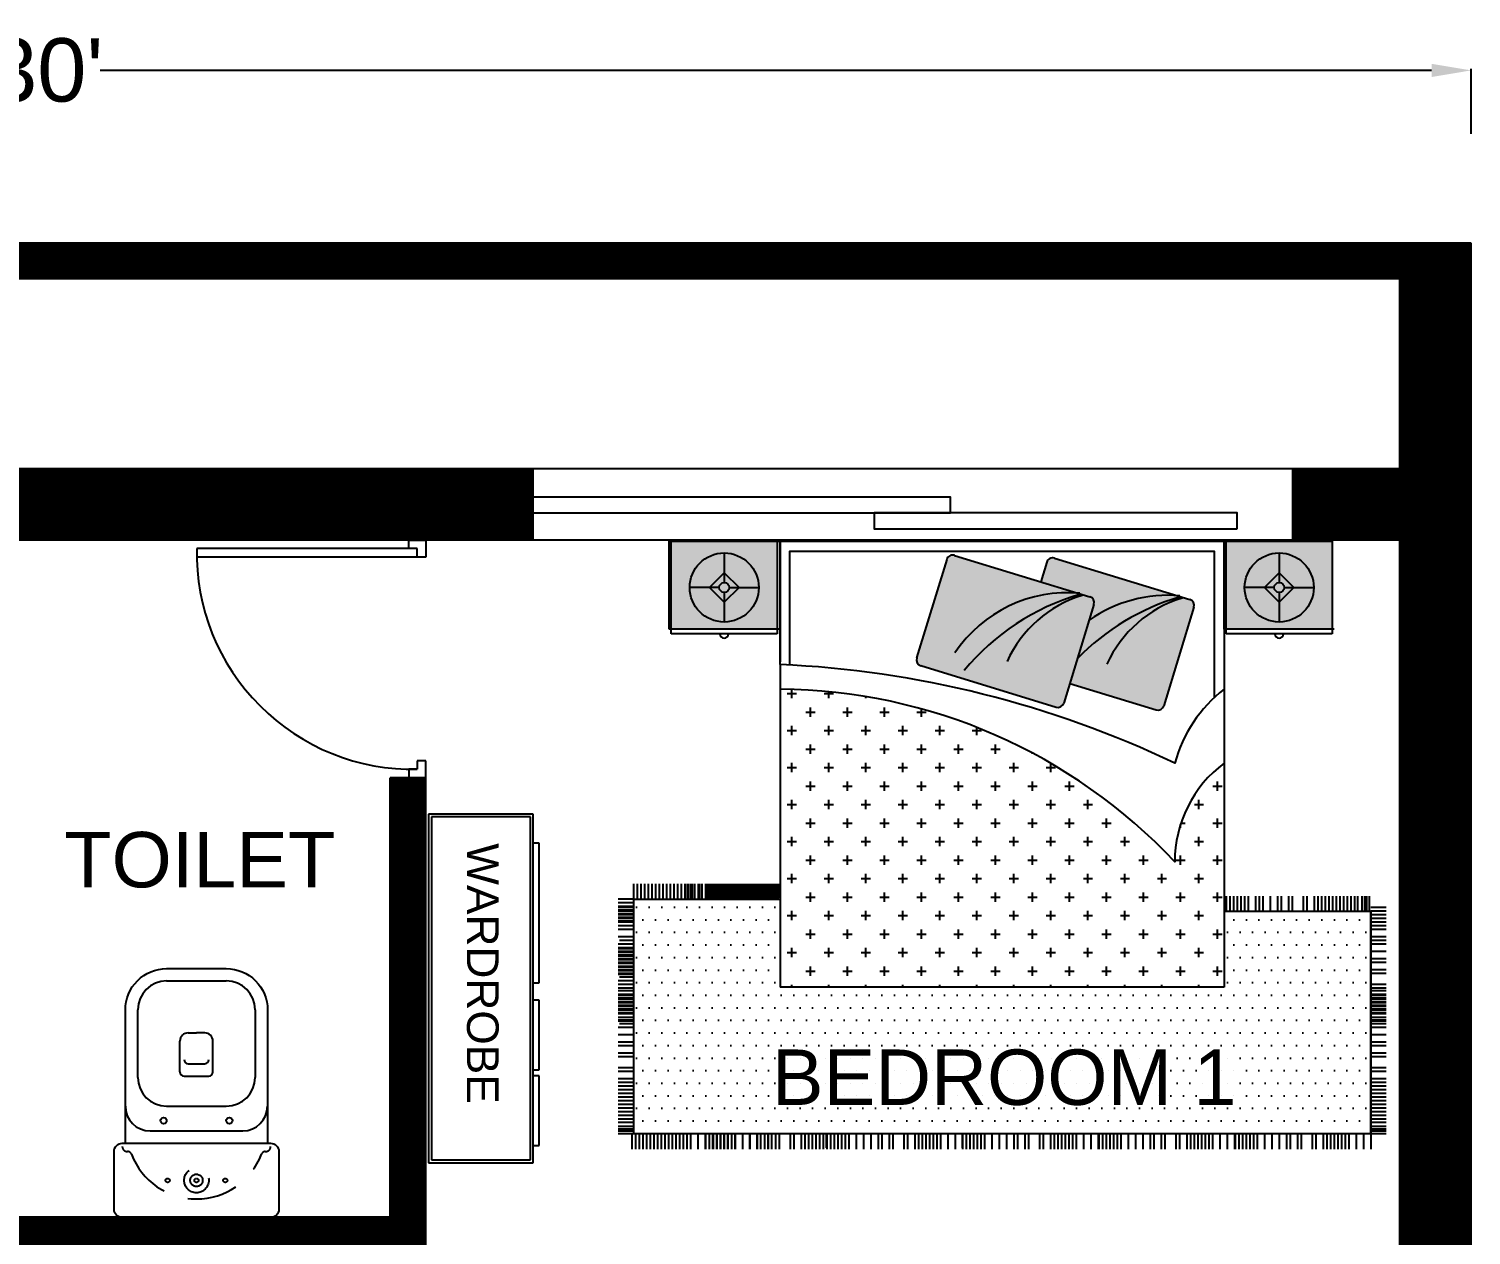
# Model space of a CAD drawing. Header units: inches. Extents: x 2718 to 3105, y 7857 to 8371.
# Drawn here: x 2922.8 to 3105, y 8218.3 to 8370.7 of the extents above; entities that cross this region are included whole.
import ezdxf

# ---------------------------------------------------------------- set-up
doc = ezdxf.new("R2010")
doc.units = ezdxf.units.IN
doc.header["$MEASUREMENT"] = 0
doc.linetypes.add('HIDDEN', pattern=[9.525, 6.35, -3.175])
for name, color, linetype in [('Appliances', 7, 'Continuous'), ('DOOR', 130, 'Continuous'), ('OUTER WALL', 50, 'Continuous'), ('WALL', 212, 'Continuous'), ('windwo', 142, 'Continuous')]:
    doc.layers.add(name, color=color, linetype=linetype)
doc.styles.get("Standard").update_dxf_attribs({"font": 'arial.ttf'})
doc.dimstyles.get("Standard").update_dxf_attribs({"dimtxt": 8, "dimasz": 5, "dimexe": 0.18, "dimexo": 0.0625, "dimgap": 0.09, "dimtad": 0, "dimtih": 1, "dimtoh": 1, "dimdec": 1, "dimzin": 0, "dimdsep": 46, "dimlunit": 4, "dimtxsty": 'Standard', "dimcen": 0.09, "dimadec": 0, "dimazin": 0, "dimtfac": 1, "dimtdec": 1, "dimtofl": 0, "dimtmove": 0, "dimatfit": 3, "dimfxl": 8, "dimfxlon": 1, "dimtolj": 1, "dimtzin": 0, "dimarcsym": 0})
pattern_1 = [(0, (5854.6, 2827.04), (0, 178.395), [129.742, -48.653]), (90, (5854.6, 2827.04), (-178.395, 1e-14), [129.742, -48.653])]
pattern_2 = [(0, (5764.6, 2827.04), (0, 178.395), [129.742, -48.653]), (90, (5764.6, 2827.04), (-178.395, 1e-14), [129.742, -48.653])]

# ---------------------------------------------------------------- blocks, each defined once
blk = doc.blocks.new('121')
for p, q in [((72.05, 349.04), (72.05, 346.04)), ((73.55, 349.04), (72.05, 349.04)), ((73.55, 347.54), (73.55, 349.04)), ((75.05, 347.54), (73.55, 347.54)), ((75.05, 346.04), (75.05, 347.54)), ((72.05, 346.04), (75.05, 346.04))]:
    blk.add_line(p, q)
blk = doc.blocks.new('222')
for p, q in [((235.05, 347.54), (235.05, 386.54)), ((236.55, 347.54), (236.55, 386.54))]:
    blk.add_line(p, q)
blk.add_arc((235.8, 348.29), 38.26, 88.8767, 181.1233)
blk = doc.blocks.new('1.2')
at = {"layer": 'DOOR', "yscale": 0.7142857142855983, "zscale": 0.7142857142855983, "rotation": 270}
for name, p, xscale in [('121', (3458.44, 3468.09), 0.7142857142855983), ('222', (3458.44, 3246.59), -0.7142857142855983), ('121', (3458.44, 3335.16), -0.7142857142855983)]:
    blk.add_blockref(name, p, dxfattribs=dict(at, xscale=xscale))
blk = doc.blocks.new('2.20')
at = {"linetype": 'Continuous'}
for p, q in [((1250.03, 482.92), (1250.03, 500.92)), ((1250.03, 500.92), (1310.03, 500.92)), ((1250.53, 483.42), (1250.53, 500.42)), ((1250.53, 500.42), (1309.53, 500.42)), ((1309.53, 500.42), (1309.53, 483.42)), ((1310.03, 500.92), (1310.03, 482.92)), ((1310.03, 482.92), (1250.03, 482.92)), ((1309.53, 483.42), (1250.53, 483.42)), ((1255.03, 481.92), (1255.03, 482.92)), ((1279.03, 481.92), (1255.03, 481.92)), ((1279.03, 482.92), (1279.03, 481.92)), ((1282.03, 481.92), (1282.03, 482.92)), ((1294.03, 481.92), (1282.03, 481.92)), ((1294.03, 482.92), (1294.03, 481.92)), ((1295.03, 481.92), (1295.03, 482.92)), ((1307.03, 481.92), (1295.03, 481.92)), ((1307.03, 482.92), (1307.03, 481.92))]:
    blk.add_line(p, q, dxfattribs=at)
blk = doc.blocks.new('t')
at = {"color": 18, "true_color": 0x000000}
for p, q in [((2474.3, 8151.47), (2481.84, 8151.47)), ((2470.65, 8139.3), (2470.65, 8147.83)), ((2485.49, 8147.83), (2485.49, 8139.3)), ((2477.03, 8144.92), (2478.07, 8144.92)), ((2479.11, 8144.92), (2478.07, 8144.92)), ((2475.99, 8139.98), (2475.99, 8143.88)), ((2480.15, 8139.98), (2480.15, 8143.88)), ((2475.99, 8139.98), (2475.99, 8142.32)), ((2480.15, 8139.98), (2480.15, 8142.32)), ((2476.51, 8139.46), (2479.63, 8139.46)), ((2477.03, 8141.02), (2479.11, 8141.02)), ((2474.3, 8135.66), (2481.84, 8135.66)), ((2472.21, 8132.54), (2483.92, 8132.54)), ((2469.09, 8130.98), (2487.05, 8130.98))]:
    blk.add_line(p, q, dxfattribs=at)
at = {"color": 18, "linetype": 'HIDDEN', "true_color": 0x000000}
for p, q in [((2469.33, 8129.93), (2469.38, 8129.93)), ((2486.76, 8129.93), (2486.81, 8129.93))]:
    blk.add_line(p, q, dxfattribs=at)
at = {"color": 18, "true_color": 0x000000}
blk.add_lwpolyline([(2487.44, 8121.61), (2468.7, 8121.61, -0.414214), (2467.66, 8122.65), (2467.66, 8129.93, -0.414214), (2468.7, 8130.98), (2469.09, 8130.98), (2469.09, 8147.83, -0.414214), (2474.3, 8153.03), (2481.84, 8153.03, -0.414214), (2487.05, 8147.83), (2487.05, 8130.98), (2487.44, 8130.98, -0.414214), (2488.48, 8129.93), (2488.48, 8122.65, -0.414214)], format="xyb", close=True, dxfattribs=at)
for centre in [(2473.91, 8133.84), (2482.23, 8133.84)]:
    blk.add_circle(centre, 0.39, dxfattribs=at)
at = {"color": 18, "linetype": 'HIDDEN', "true_color": 0x000000}
for centre, radius in [((2474.43, 8126.29), 0.26), ((2478.07, 8126.29), 1.56), ((2478.07, 8126.29), 0.781), ((2478.07, 8126.29), 0.26), ((2481.71, 8126.29), 0.26)]:
    blk.add_circle(centre, radius, dxfattribs=at)
at = {"color": 18, "true_color": 0x000000}
for centre, radius, start, end in [((2474.3, 8147.83), 3.64, 90, 180), ((2481.84, 8147.83), 3.64, 0, 90), ((2477.03, 8143.88), 1.04, 90, 180), ((2479.11, 8143.88), 1.04, 0, 90), ((2477.03, 8141.54), 0.52, 180, 270), ((2479.11, 8141.54), 0.52, 270, 0), ((2474.3, 8139.3), 3.64, 180, 270), ((2476.51, 8139.98), 0.52, 180, 270), ((2476.51, 8139.98), 0.52, 180, 270), ((2479.63, 8139.98), 0.52, 270, 0), ((2479.63, 8139.98), 0.52, 270, 0), ((2481.84, 8139.3), 3.64, 270, 0), ((2472.21, 8135.66), 3.12, 180, 270), ((2483.92, 8135.66), 3.12, 270, 0)]:
    blk.add_arc(centre, radius, start, end, dxfattribs=at)
at = {"color": 18, "linetype": 'HIDDEN', "true_color": 0x000000}
for centre, radius, start, end in [((2469.33, 8130.56), 0.625, 180, 270), ((2486.81, 8130.56), 0.625, 270, 0), ((2469.38, 8129.41), 0.52, 20.9062, 90), ((2478.07, 8132.73), 8.79, 200.9062, 339.0938), ((2486.76, 8129.41), 0.52, 90, 159.0938)]:
    blk.add_arc(centre, radius, start, end, dxfattribs=at)
blk = doc.blocks.new('*D48')
at = {"layer": 'Defpoints', "color": 0, "transparency": 16777216}
for p in [(3104.96, 8365.43), (2744.96, 8343.61), (3104.96, 8343.61)]:
    blk.add_point(p, dxfattribs=at)
at = {"layer": 'windwo', "color": 0, "lineweight": -2, "transparency": 16777216}
for p, q in [((2744.96, 8357.43), (2744.96, 8365.61)), ((2749.96, 8365.43), (2918.09, 8365.43)), ((3099.96, 8365.43), (2931.84, 8365.43)), ((3104.96, 8357.43), (3104.96, 8365.61))]:
    blk.add_line(p, q, dxfattribs=at)
at = {"layer": 'windwo', "color": 0, "transparency": 16777216}
for points in [[(2749.96, 8366.26), (2749.96, 8364.59), (2744.96, 8365.43)], [(3099.96, 8366.26), (3099.96, 8364.59), (3104.96, 8365.43)]]:
    blk.add_solid(points, dxfattribs=at)
at = {"layer": 'windwo', "color": 0, "transparency": 16777216, "insert": (2924.96, 8365.43), "char_height": 8, "attachment_point": 5}
blk.add_mtext("\\A1;30'", dxfattribs=at)

msp = doc.modelspace()

# ---------------------------------------------------------------- hatches: boundary and pattern name
at = {"linetype": 'Continuous', "true_color": 0x794416}
h = msp.add_hatch(color=36, dxfattribs=at)
h.paths.add_polyline_path([(3017.31, 8305.98), (3017.31, 8294.85), (3003.96, 8294.85), (3003.96, 8305.98)])
h.paths.add_polyline_path([(3006.27, 8300.13, 1), (3015, 8300.13, 1)], flags=16)
h.paths.add_polyline_path([(3008.77, 8300.13), (3010.64, 8298.26), (3012.51, 8300.13), (3010.64, 8302)], flags=0)
h.paths.add_polyline_path([(3010.01, 8300.13, 1), (3011.26, 8300.13, 1)], flags=0)
h = msp.add_hatch(color=36, dxfattribs=at)
h.paths.add_polyline_path([(3087.4, 8305.98), (3087.4, 8294.85), (3074.04, 8294.85), (3074.04, 8305.98)])
h.paths.add_polyline_path([(3076.36, 8300.13, 1), (3085.08, 8300.13, 1)], flags=16)
h.paths.add_polyline_path([(3078.85, 8300.13), (3080.72, 8298.26), (3082.59, 8300.13), (3080.72, 8302)], flags=0)
h.paths.add_polyline_path([(3080.1, 8300.13, 1), (3081.34, 8300.13, 1)], flags=0)
at = {"layer": 'Appliances'}
h = msp.add_hatch(dxfattribs=at)
h.set_pattern_fill('ANGLE', color=256, scale=25.539749)
h.set_pattern_definition(pattern_1)
h.paths.add_polyline_path([(3003.96, 8305.98), (3017.31, 8305.98), (3017.31, 8294.85), (3003.96, 8294.85)])
h.paths.add_polyline_path([(3006.27, 8300.13, 1), (3015, 8300.13, 1)], flags=16)
h.paths.add_polyline_path([(3008.77, 8300.13), (3010.64, 8298.26), (3012.51, 8300.13), (3010.64, 8302)], flags=0)
h.paths.add_polyline_path([(3010.01, 8300.13, 1), (3011.26, 8300.13, 1)], flags=0)
h = msp.add_hatch(dxfattribs=at)
h.set_pattern_fill('ANGLE', color=256, scale=25.539749)
h.set_pattern_definition(pattern_1)
h.paths.add_polyline_path([(3017.31, 8305.98), (3017.31, 8294.85), (3003.96, 8294.85), (3003.96, 8305.98)])
h.paths.add_polyline_path([(3006.27, 8300.13, 1), (3015, 8300.13, 1)], flags=16)
h.paths.add_polyline_path([(3010.64, 8302), (3008.77, 8300.13), (3010.64, 8298.26), (3012.51, 8300.13)], flags=0)
h.paths.add_polyline_path([(3010.01, 8300.13, 1), (3011.26, 8300.13, 1)], flags=0)
h = msp.add_hatch(dxfattribs=at)
h.set_pattern_fill('ANGLE', color=256, scale=25.539749)
h.set_pattern_definition(pattern_2)
h.paths.add_polyline_path([(3074.04, 8305.98), (3087.4, 8305.98), (3087.4, 8294.85), (3074.04, 8294.85)])
h.paths.add_polyline_path([(3076.36, 8300.13, 1), (3085.08, 8300.13, 1)], flags=16)
h.paths.add_polyline_path([(3078.85, 8300.13), (3080.72, 8298.26), (3082.59, 8300.13), (3080.72, 8302)], flags=0)
h.paths.add_polyline_path([(3080.1, 8300.13, 1), (3081.34, 8300.13, 1)], flags=0)
h = msp.add_hatch(dxfattribs=at)
h.set_pattern_fill('ANGLE', color=256, scale=25.539749)
h.set_pattern_definition(pattern_2)
h.paths.add_polyline_path([(3087.4, 8305.98), (3087.4, 8294.85), (3074.04, 8294.85), (3074.04, 8305.98)])
h.paths.add_polyline_path([(3076.36, 8300.13, 1), (3085.08, 8300.13, 1)], flags=16)
h.paths.add_polyline_path([(3080.72, 8302), (3078.85, 8300.13), (3080.72, 8298.26), (3082.59, 8300.13)], flags=0)
h.paths.add_polyline_path([(3080.1, 8300.13, 1), (3081.34, 8300.13, 1)], flags=0)
at = {"layer": 'Appliances', "linetype": 'Continuous'}
h = msp.add_hatch(color=256, dxfattribs=at)
h.dxf.hatch_style = 1
h.set_gradient(color1=(37, 53, 157), color2=(142, 207, 230), tint=1, name='SPHERICAL')
h.paths.add_polyline_path([(3010.64, 8304.5), (3010.64, 8302), (3008.77, 8300.13), (3006.27, 8300.13, -0.414214)])
h.paths.add_polyline_path([(3006.27, 8300.13), (3008.77, 8300.13), (3010.64, 8298.26), (3010.64, 8295.77, -0.414214)])
h.paths.add_polyline_path([(3010.64, 8298.26), (3012.51, 8300.13), (3015, 8300.13, -0.414214), (3010.64, 8295.77)])
h.paths.add_polyline_path([(3010.64, 8302), (3010.64, 8304.5, -0.414214), (3015, 8300.13), (3012.51, 8300.13)])
h = msp.add_hatch(color=256, dxfattribs=at)
h.dxf.hatch_style = 1
h.set_gradient(color1=(37, 53, 157), color2=(142, 207, 230), tint=1, name='SPHERICAL')
h.paths.add_polyline_path([(3080.72, 8304.5), (3080.72, 8302), (3078.85, 8300.13), (3076.36, 8300.13, -0.414214)])
h.paths.add_polyline_path([(3076.36, 8300.13), (3078.85, 8300.13), (3080.72, 8298.26), (3080.72, 8295.77, -0.414214)])
h.paths.add_polyline_path([(3080.72, 8298.26), (3082.59, 8300.13), (3085.08, 8300.13, -0.414214), (3080.72, 8295.77)])
h.paths.add_polyline_path([(3080.72, 8302), (3080.72, 8304.5, -0.414214), (3085.08, 8300.13), (3082.59, 8300.13)])
h = msp.add_hatch(color=256, dxfattribs=at)
h.dxf.hatch_style = 1
h.set_gradient(color1=(37, 53, 157), color2=(142, 207, 230), tint=1, name='SPHERICAL')
h.paths.add_polyline_path([(3011.26, 8300.13, -1), (3010.01, 8300.13, -1)])
h.paths.add_polyline_path([(3010.64, 8302), (3010.64, 8300.76, 0.414214), (3010.01, 8300.13), (3008.77, 8300.13)])
h.paths.add_polyline_path([(3010.64, 8302), (3012.51, 8300.13), (3011.26, 8300.13, 0.414214), (3010.64, 8300.76)])
h.paths.add_polyline_path([(3011.26, 8300.13), (3012.51, 8300.13), (3010.64, 8298.26), (3010.64, 8299.51, 0.414214)])
h.paths.add_polyline_path([(3008.77, 8300.13), (3010.01, 8300.13, 0.414214), (3010.64, 8299.51), (3010.64, 8298.26)])
h = msp.add_hatch(color=256, dxfattribs=at)
h.dxf.hatch_style = 1
h.set_gradient(color1=(37, 53, 157), color2=(142, 207, 230), tint=1, name='SPHERICAL')
h.paths.add_polyline_path([(3081.34, 8300.13, -1), (3080.1, 8300.13, -1)])
h.paths.add_polyline_path([(3080.72, 8302), (3080.72, 8300.76, 0.414214), (3080.1, 8300.13), (3078.85, 8300.13)])
h.paths.add_polyline_path([(3080.72, 8302), (3082.59, 8300.13), (3081.34, 8300.13, 0.414214), (3080.72, 8300.76)])
h.paths.add_polyline_path([(3081.34, 8300.13), (3082.59, 8300.13), (3080.72, 8298.26), (3080.72, 8299.51, 0.414214)])
h.paths.add_polyline_path([(3078.85, 8300.13), (3080.1, 8300.13, 0.414214), (3080.72, 8299.51), (3080.72, 8298.26)])
at = {"layer": 'WALL', "ltscale": 99, "true_color": 0x794490, "transparency": 33554664}
h = msp.add_hatch(color=195, dxfattribs=at)
h.dxf.hatch_style = 1
h.paths.add_polyline_path([(3056.81, 8298.96, -0.414214), (3057.33, 8297.99), (3053.52, 8285.54, -0.414214), (3052.55, 8285.03), (3035.46, 8290.26, -0.414214), (3034.94, 8291.23), (3038.75, 8303.67, -0.414214), (3039.73, 8304.19)])
h.paths.add_polyline_path([(3056.72, 8295.98, -0.174448), (3067.9, 8299.09), (3069.43, 8298.62, -0.414214), (3069.95, 8297.65), (3066.14, 8285.2, -0.414214), (3065.17, 8284.68), (3054.28, 8288.02)])
h = msp.add_hatch(color=195, dxfattribs=at)
h.dxf.hatch_style = 1
h.paths.add_polyline_path([(3067.9, 8299.09, 0.174448), (3056.72, 8295.98), (3057.33, 8297.99, 0.414214), (3056.81, 8298.96), (3050.61, 8300.86), (3051.37, 8303.33, -0.414214), (3052.34, 8303.85)])
at = {"layer": 'WALL', "ltscale": 99, "true_color": 0x293189, "transparency": 33554664}
h = msp.add_hatch(dxfattribs=at)
h.set_pattern_fill('CROSS', color=177, scale=0.367969)
h.set_pattern_definition([(0, (-8325.6035, -6239.9244), (2.33660262, 2.33660262), [1.1683013, -3.5049039]), (90, (-8325.0194, -6240.5086), (-2.33660262, 2.33660262), [1.1683013, -3.5049039])])
h.paths.add_polyline_path([(3067.53, 8265.48, -0.236068), (3073.76, 8277.94), (3073.76, 8249.65), (3017.7, 8249.65), (3017.7, 8287.29, -0.205258)])
at = {"layer": 'WALL', "ltscale": 99, "true_color": 0x2776bb, "transparency": 33554664}
h = msp.add_hatch(dxfattribs=at)
h.set_pattern_fill('DOTS', color=152)
h.set_pattern_definition([(0, (0, 0), (0.79375, 1.5875), [0, -1.5875])])
h.paths.add_polyline_path([(3073.76, 8249.65), (3073.76, 8259.21), (3092.29, 8259.21), (3092.29, 8231.13), (2999.17, 8231.13), (2999.17, 8231.47), (2999.17, 8260.76), (3017.7, 8260.76), (3017.7, 8249.65)])
at = {"layer": 'windwo', "true_color": 0x136734}
h = msp.add_hatch(dxfattribs=at)
h.set_pattern_fill('ANSI31', color=116)
h.paths.add_polyline_path([(2794.46, 8169.61), (2914.46, 8169.61), (2914.46, 8151.61), (2918.96, 8151.61), (2918.96, 8174.11), (2794.46, 8174.11), (2794.46, 8192.11), (2785.46, 8192.11), (2785.46, 8105.36), (2794.46, 8105.36), (2794.46, 8117.11), (2914.46, 8117.11), (2914.46, 8111.11), (2918.96, 8111.11), (2918.96, 8121.61), (2794.46, 8121.61)], flags=17)
h.paths.add_polyline_path([(2794.46, 8033.61), (2794.46, 8045.36), (2785.46, 8045.36), (2785.46, 7868.11), (2749.46, 7868.11), (2749.46, 8339.11), (3095.96, 8339.11), (3095.96, 8315.11), (3082.46, 8315.11), (3082.46, 8306.11), (3095.96, 8306.11), (3095.96, 7863.61), (3104.96, 7863.61), (3104.96, 8343.61), (2744.96, 8343.61), (2744.96, 7863.61), (2951.96, 7863.61), (2951.96, 7868.11), (2794.46, 7868.11), (2794.46, 7946.61), (2816.46, 7946.61), (2816.46, 7955.61), (2794.46, 7955.61)])
h.paths.add_polyline_path([(2983.46, 8041.61), (2966.96, 8041.61), (2966.96, 8032.61), (2983.46, 8032.61)], flags=17)
h.paths.add_polyline_path([(3095.96, 8041.61), (3079.46, 8041.61), (3079.46, 8032.61), (3095.96, 8032.61)], flags=17)
h.paths.add_polyline_path([(2918.96, 8051.11), (2914.46, 8051.11), (2914.46, 8038.11), (2898.1, 8038.11, -0.011653), (2897.4, 8038.11), (2873.81, 8038.11), (2873.81, 8033.61), (2910.46, 8033.61), (2910.46, 8030.93, -0.081282), (2910.47, 8030.14), (2910.47, 8018.73), (2910.47, 7981.73), (2910.46, 7955.61), (2888.46, 7955.61), (2888.46, 7946.61), (2918.96, 7946.61)], flags=17)
h.paths.add_polyline_path([(2918.96, 8306.11), (2986.46, 8306.11), (2986.46, 8315.11), (2785.46, 8315.11), (2785.46, 8288.11), (2794.46, 8288.11), (2794.46, 8306.11), (2914.46, 8306.11), (2914.46, 8216.11), (2972.96, 8216.11), (2972.96, 8276.11), (2968.46, 8276.11), (2968.46, 8220.61), (2918.96, 8220.61)], flags=17)
h.paths.add_polyline_path([(3095.96, 8174.11), (2969.96, 8174.11), (2969.96, 8169.61), (3095.96, 8169.61)], flags=17)

# ---------------------------------------------------------------- linework, layer by layer
for p, q in [((3104.96, 8343.61), (2744.96, 8343.61)), ((3104.96, 7863.61), (3104.96, 8343.61)), ((3095.96, 8339.11), (2749.46, 8339.11)), ((3095.96, 8315.11), (3095.96, 8339.11)), ((3095.96, 8315.11), (2785.46, 8315.11)), ((3095.96, 8306.11), (2918.96, 8306.11)), ((3095.96, 7863.61), (3095.96, 8306.11)), ((2968.46, 8220.61), (2968.46, 8276.11)), ((2972.96, 8276.11), (2968.46, 8276.11)), ((2972.96, 8216.11), (2972.96, 8276.11)), ((2968.46, 8220.61), (2918.96, 8220.61))]:
    msp.add_line(p, q)
at = {"color": 177, "linetype": 'Continuous', "true_color": 0x364490}
for p, q in [((2999.17, 8262.69), (2999.17, 8260.76)), ((2999.63, 8262.69), (2999.63, 8260.76)), ((3000.12, 8262.69), (3000.12, 8260.76)), ((3000.58, 8262.69), (3000.58, 8260.76)), ((3001.02, 8262.69), (3001.02, 8260.76)), ((3001.49, 8262.69), (3001.49, 8260.76)), ((3001.97, 8262.69), (3001.97, 8260.76)), ((3002.41, 8262.69), (3002.41, 8260.76)), ((3002.43, 8262.69), (3002.43, 8260.76)), ((3002.87, 8262.69), (3002.87, 8260.76)), ((3003.34, 8262.69), (3003.34, 8260.76)), ((3003.36, 8262.69), (3003.36, 8260.76)), ((3003.8, 8262.69), (3003.8, 8260.76)), ((3003.82, 8262.69), (3003.82, 8260.76)), ((3004.26, 8262.69), (3004.26, 8260.76)), ((3004.29, 8262.69), (3004.29, 8260.76)), ((3004.73, 8262.69), (3004.73, 8260.76)), ((3004.75, 8262.69), (3004.75, 8260.76)), ((3005.19, 8262.69), (3005.19, 8260.76)), ((3005.21, 8262.69), (3005.21, 8260.76)), ((3005.65, 8262.69), (3005.65, 8260.76)), ((3005.68, 8262.69), (3005.68, 8260.76)), ((3005.96, 8262.69), (3005.96, 8260.76)), ((3006.14, 8262.69), (3006.14, 8260.76)), ((3006.42, 8262.69), (3006.42, 8260.76)), ((3006.58, 8262.69), (3006.58, 8260.76)), ((3006.6, 8262.69), (3006.6, 8260.76)), ((3006.91, 8262.69), (3006.91, 8260.76)), ((3007.35, 8262.69), (3007.35, 8260.76)), ((3007.37, 8262.69), (3007.37, 8260.76)), ((3007.51, 8262.69), (3007.51, 8260.76)), ((3007.53, 8262.69), (3007.53, 8260.76)), ((3007.81, 8262.69), (3007.81, 8260.76)), ((3007.82, 8262.69), (3007.82, 8260.76)), ((3008.28, 8262.69), (3008.28, 8260.76)), ((3008.3, 8262.69), (3008.3, 8260.76)), ((3008.43, 8262.69), (3008.43, 8260.94)), ((3008.43, 8262.69), (3008.43, 8260.94)), ((3008.43, 8262.69), (3008.43, 8260.94)), ((3008.43, 8262.69), (3008.43, 8260.76)), ((3008.46, 8262.69), (3008.46, 8260.76)), ((3008.5, 8262.69), (3008.5, 8260.76)), ((3008.76, 8262.69), (3008.76, 8260.76)), ((3008.77, 8262.69), (3008.77, 8260.76)), ((3008.97, 8262.69), (3008.97, 8260.76)), ((3008.97, 8262.69), (3008.97, 8260.76)), ((3009.2, 8262.69), (3009.2, 8260.76)), ((3009.21, 8262.69), (3009.21, 8260.76)), ((3009.23, 8262.69), (3009.23, 8260.76)), ((3009.38, 8262.69), (3009.38, 8260.94)), ((3009.38, 8262.69), (3009.38, 8260.94)), ((3009.38, 8262.69), (3009.38, 8260.94)), ((3009.38, 8262.69), (3009.38, 8260.76)), ((3009.43, 8262.69), (3009.43, 8260.76)), ((3009.45, 8262.69), (3009.45, 8260.76)), ((3009.66, 8262.69), (3009.66, 8260.76)), ((3009.67, 8262.69), (3009.67, 8260.76)), ((3009.89, 8262.69), (3009.89, 8260.76)), ((3009.92, 8262.69), (3009.92, 8260.76)), ((3009.92, 8262.69), (3009.92, 8260.76)), ((3010.13, 8262.69), (3010.13, 8260.76)), ((3010.15, 8262.69), (3010.15, 8260.76)), ((3010.16, 8262.69), (3010.16, 8260.76)), ((3010.36, 8262.69), (3010.36, 8260.76)), ((3010.38, 8262.69), (3010.38, 8260.76)), ((3010.59, 8262.69), (3010.59, 8260.76)), ((3010.6, 8262.69), (3010.6, 8260.76)), ((3010.61, 8262.69), (3010.61, 8260.76)), ((3010.62, 8262.69), (3010.62, 8260.76)), ((3010.82, 8262.69), (3010.82, 8260.76)), ((3010.84, 8262.69), (3010.84, 8260.76)), ((3011.05, 8262.69), (3011.05, 8260.76)), ((3011.06, 8262.69), (3011.06, 8260.76)), ((3011.08, 8262.69), (3011.08, 8260.76)), ((3011.28, 8262.69), (3011.28, 8260.76)), ((3011.31, 8262.69), (3011.31, 8260.76)), ((3011.52, 8262.69), (3011.52, 8260.76)), ((3011.52, 8262.69), (3011.52, 8260.76)), ((3011.55, 8262.69), (3011.55, 8260.76)), ((3011.77, 8262.69), (3011.77, 8260.76)), ((3011.81, 8262.69), (3011.81, 8260.76)), ((3011.97, 8262.69), (3011.97, 8260.76)), ((3011.99, 8262.69), (3011.99, 8260.76)), ((3011.99, 8262.69), (3011.99, 8260.76)), ((3012.01, 8262.69), (3012.01, 8260.76)), ((3012.21, 8262.69), (3012.21, 8260.76)), ((3012.23, 8262.69), (3012.23, 8260.76)), ((3012.3, 8262.69), (3012.3, 8260.76)), ((3012.45, 8262.69), (3012.45, 8260.76)), ((3012.47, 8262.69), (3012.47, 8260.76)), ((3012.74, 8262.69), (3012.74, 8260.76)), ((3012.76, 8262.69), (3012.76, 8260.76)), ((3012.89, 8262.69), (3012.89, 8260.76)), ((3012.91, 8262.69), (3012.91, 8260.76)), ((3012.92, 8262.69), (3012.92, 8260.76)), ((3012.93, 8262.69), (3012.93, 8260.76)), ((3013.13, 8262.69), (3013.13, 8260.76)), ((3013.16, 8262.69), (3013.16, 8260.76)), ((3013.2, 8262.69), (3013.2, 8260.76)), ((3013.2, 8262.69), (3013.2, 8260.76)), ((3013.37, 8262.69), (3013.37, 8260.76)), ((3013.4, 8262.69), (3013.4, 8260.76)), ((3013.66, 8262.69), (3013.66, 8260.76)), ((3013.69, 8262.69), (3013.69, 8260.76)), ((3013.82, 8262.69), (3013.82, 8260.94)), ((3013.82, 8262.69), (3013.82, 8260.94)), ((3013.82, 8262.69), (3013.82, 8260.94)), ((3013.82, 8262.69), (3013.82, 8260.76)), ((3013.84, 8262.69), (3013.84, 8260.76)), ((3013.84, 8262.69), (3013.84, 8260.76)), ((3013.86, 8262.69), (3013.86, 8260.76)), ((3013.89, 8262.69), (3013.89, 8260.76)), ((3014.06, 8262.69), (3014.06, 8260.76)), ((3014.06, 8262.69), (3014.06, 8260.76)), ((3014.08, 8262.69), (3014.08, 8260.76)), ((3014.14, 8262.69), (3014.14, 8260.76)), ((3014.15, 8262.69), (3014.15, 8260.76)), ((3014.15, 8262.69), (3014.15, 8260.76)), ((3014.32, 8262.69), (3014.32, 8260.76)), ((3014.35, 8262.69), (3014.35, 8260.76)), ((3014.35, 8262.69), (3014.35, 8260.76)), ((3014.59, 8262.69), (3014.59, 8260.76)), ((3014.59, 8262.69), (3014.59, 8260.76)), ((3014.61, 8262.69), (3014.61, 8260.76)), ((3014.61, 8262.69), (3014.61, 8260.76)), ((3014.76, 8262.69), (3014.76, 8260.76)), ((3014.77, 8262.69), (3014.77, 8260.94)), ((3014.77, 8262.69), (3014.77, 8260.94)), ((3014.77, 8262.69), (3014.77, 8260.94)), ((3014.77, 8262.69), (3014.77, 8260.76)), ((3014.79, 8262.69), (3014.79, 8260.76)), ((3014.82, 8262.69), (3014.82, 8260.76)), ((3014.84, 8262.69), (3014.84, 8260.76)), ((3014.99, 8262.69), (3014.99, 8260.76)), ((3015.01, 8262.69), (3015.01, 8260.76)), ((3015.01, 8262.69), (3015.01, 8260.76)), ((3015.05, 8262.69), (3015.05, 8260.76)), ((3015.06, 8262.69), (3015.06, 8260.76)), ((3015.09, 8262.69), (3015.09, 8260.76)), ((3015.28, 8262.69), (3015.28, 8260.76)), ((3015.3, 8262.69), (3015.3, 8260.76)), ((3015.3, 8262.69), (3015.3, 8260.76)), ((3015.45, 8262.69), (3015.45, 8260.76)), ((3015.52, 8262.69), (3015.52, 8260.76)), ((3015.54, 8262.69), (3015.54, 8260.76)), ((3015.54, 8262.69), (3015.54, 8260.76)), ((3015.56, 8262.69), (3015.56, 8260.76)), ((3015.69, 8262.69), (3015.69, 8260.76)), ((3015.71, 8262.69), (3015.71, 8260.76)), ((3015.74, 8262.69), (3015.74, 8260.76)), ((3015.77, 8262.69), (3015.77, 8260.76)), ((3015.98, 8262.69), (3015.98, 8260.76)), ((3015.98, 8262.69), (3015.98, 8260.76)), ((3016, 8262.69), (3016, 8260.76)), ((3016, 8262.69), (3016, 8260.76)), ((3016.01, 8262.69), (3016.01, 8260.76)), ((3016.21, 8262.69), (3016.21, 8260.76)), ((3016.23, 8262.69), (3016.23, 8260.76)), ((3016.44, 8262.69), (3016.44, 8260.76)), ((3016.45, 8262.69), (3016.45, 8260.76)), ((3016.46, 8262.69), (3016.46, 8260.76)), ((3016.47, 8262.69), (3016.47, 8260.76)), ((3016.62, 8262.69), (3016.62, 8260.94)), ((3016.62, 8262.69), (3016.62, 8260.94)), ((3016.62, 8262.69), (3016.62, 8260.94)), ((3016.62, 8262.69), (3016.62, 8260.76)), ((3016.64, 8262.69), (3016.64, 8260.76)), ((3016.67, 8262.69), (3016.67, 8260.76)), ((3016.69, 8262.69), (3016.69, 8260.76)), ((3016.69, 8262.69), (3016.69, 8260.76)), ((3016.91, 8262.69), (3016.91, 8260.76)), ((3016.91, 8262.69), (3016.91, 8260.76)), ((3016.93, 8262.69), (3016.93, 8260.76)), ((3017.16, 8262.69), (3017.16, 8260.76)), ((3017.37, 8262.69), (3017.37, 8260.76)), ((3017.4, 8262.69), (3017.4, 8260.76)), ((3017.57, 8262.69), (3017.57, 8260.94)), ((3017.57, 8262.69), (3017.57, 8260.94)), ((3017.57, 8262.69), (3017.57, 8260.94)), ((2999.17, 8260.78), (2997.24, 8260.78)), ((2999.17, 8260.31), (2997.24, 8260.31)), ((2999.17, 8260.31), (2997.24, 8260.31)), ((2999.17, 8259.85), (2997.24, 8259.85)), ((2999.17, 8259.72), (2997.24, 8259.72)), ((2999.17, 8260.76), (2999.17, 8231.13)), ((2999.17, 8260.76), (3017.7, 8260.76)), ((3074.02, 8261.14), (3074.02, 8259.21)), ((3074.48, 8261.14), (3074.48, 8259.21)), ((3074.48, 8261.14), (3074.48, 8259.21)), ((3074.95, 8261.14), (3074.95, 8259.21)), ((3075.41, 8261.14), (3075.41, 8259.21)), ((3075.87, 8261.14), (3075.87, 8259.21)), ((3076.34, 8261.14), (3076.34, 8259.21)), ((3076.8, 8261.14), (3076.8, 8259.21)), ((3077.72, 8261.14), (3077.72, 8259.21)), ((3078.18, 8261.14, -15.49), (3078.18, 8259.38, -15.49)), ((3078.18, 8261.14, -15.49), (3078.18, 8259.38, -15.49)), ((3078.18, 8261.14, -15.49), (3078.18, 8259.38, -15.49)), ((3078.65, 8261.14), (3078.65, 8259.21)), ((3079.58, 8261.14), (3079.58, 8259.21)), ((3079.58, 8261.14), (3079.58, 8259.21)), ((3080.5, 8261.14), (3080.5, 8259.21)), ((3080.97, 8261.14), (3080.97, 8259.21)), ((3081.89, 8261.14), (3081.89, 8259.21)), ((3082.36, 8261.14), (3082.36, 8259.21)), ((3083.75, 8261.14), (3083.75, 8259.21)), ((3084.21, 8261.14), (3084.21, 8259.21)), ((3085.13, 8261.14), (3085.13, 8259.21)), ((3085.6, 8261.14), (3085.6, 8259.21)), ((3086.06, 8261.14), (3086.06, 8259.21)), ((3086.52, 8261.14), (3086.52, 8259.21)), ((3086.99, 8261.14), (3086.99, 8259.21)), ((3087.45, 8261.14), (3087.45, 8259.21)), ((3087.91, 8261.14), (3087.91, 8259.21)), ((3088.38, 8261.14), (3088.38, 8259.21)), ((3088.84, 8261.14), (3088.84, 8259.21)), ((3089.3, 8261.14), (3089.3, 8259.21)), ((3089.77, 8261.14), (3089.77, 8259.21)), ((3090.23, 8261.14), (3090.23, 8259.21)), ((3090.23, 8261.14), (3090.23, 8259.21)), ((3090.63, 8261.14), (3090.63, 8259.21)), ((3091.16, 8261.14), (3091.16, 8259.21)), ((3091.48, 8261.14), (3091.48, 8259.21)), ((3091.74, 8261.14), (3091.74, 8259.21)), ((3092.08, 8261.14), (3092.08, 8259.21)), ((3094.22, 8259.72), (3092.29, 8259.72)), ((2999.17, 8259.39), (2997.24, 8259.39)), ((2999.17, 8259.26), (2997.24, 8259.26)), ((2999.17, 8259.26), (2997.24, 8259.26)), ((2999.17, 8258.93), (2997.24, 8258.93)), ((2999.17, 8258.8), (2997.24, 8258.8)), ((2999.17, 8258.46), (2997.24, 8258.46)), ((2999.17, 8258.33), (2997.24, 8258.33)), ((2999.17, 8258), (2997.24, 8258)), ((2999.17, 8257.87), (2997.24, 8257.87)), ((3092.29, 8259.21), (3073.76, 8259.21)), ((3094.22, 8259.26), (3092.29, 8259.26)), ((3094.22, 8259.26), (3092.29, 8259.26)), ((3092.29, 8259.21), (3092.29, 8231.13)), ((3094.22, 8258.8), (3092.29, 8258.8)), ((3094.22, 8258.33), (3092.29, 8258.33)), ((3094.22, 8257.87), (3092.29, 8257.87)), ((2999.17, 8257.41), (2997.24, 8257.41)), ((2999.17, 8256.94), (2997.24, 8256.94)), ((2999.17, 8256.02), (2997.24, 8256.02)), ((3094.22, 8257.41), (3092.29, 8257.41)), ((3094.22, 8256.94), (3092.29, 8256.94)), ((3094.22, 8256.02), (3092.29, 8256.02)), ((2999.17, 8255.09), (2997.24, 8255.09)), ((2999.17, 8254.61), (2997.24, 8254.61)), ((2999.17, 8254.61), (2997.24, 8254.61)), ((2999.17, 8254.49), (2997.24, 8254.49)), ((2999.17, 8254.16), (2997.24, 8254.16)), ((2999.17, 8254.16), (2997.24, 8254.16)), ((2999.17, 8254.15), (2997.24, 8254.15)), ((2999.17, 8254.02), (2997.24, 8254.02)), ((2999.17, 8255.56, -15.49), (2997.41, 8255.56, -15.49)), ((2999.17, 8255.56, -15.49), (2997.41, 8255.56, -15.49)), ((2999.17, 8255.56, -15.49), (2997.41, 8255.56, -15.49)), ((3094.22, 8255.09), (3092.29, 8255.09)), ((3094.22, 8254.16), (3092.29, 8254.16)), ((3094.22, 8254.16), (3092.29, 8254.16)), ((3094.22, 8255.56, -15.49), (3092.46, 8255.56, -15.49)), ((3094.22, 8255.56, -15.49), (3092.46, 8255.56, -15.49)), ((3094.22, 8255.56, -15.49), (3092.46, 8255.56, -15.49)), ((2999.17, 8253.68), (2997.24, 8253.68)), ((2999.17, 8253.56), (2997.24, 8253.56)), ((2999.17, 8253.24), (2997.24, 8253.24)), ((2999.17, 8253.22), (2997.24, 8253.22)), ((2999.17, 8253.1), (2997.24, 8253.1)), ((2999.17, 8252.78), (2997.24, 8252.78)), ((2999.17, 8252.76), (2997.24, 8252.76)), ((2999.17, 8252.63), (2997.24, 8252.63)), ((2999.17, 8252.29), (2997.24, 8252.29)), ((2999.17, 8252.17), (2997.24, 8252.17)), ((3094.22, 8253.24), (3092.29, 8253.24)), ((3094.22, 8252.78), (3092.29, 8252.78)), ((2999.17, 8251.85), (2997.24, 8251.85)), ((2999.17, 8251.71), (2997.24, 8251.71)), ((2999.17, 8251.39), (2997.24, 8251.39)), ((2999.17, 8251.37), (2997.24, 8251.37)), ((2999.17, 8251.25), (2997.24, 8251.25)), ((2999.17, 8250.44), (2997.24, 8250.44)), ((2999.17, 8250.91, -15.49), (2997.41, 8250.91, -15.49)), ((2999.17, 8250.91, -15.49), (2997.41, 8250.91, -15.49)), ((2999.17, 8250.91, -15.49), (2997.41, 8250.91, -15.49)), ((3094.22, 8251.85), (3092.29, 8251.85)), ((3094.22, 8251.39), (3092.29, 8251.39)), ((2999.17, 8250), (2997.24, 8250)), ((2999.17, 8249.53), (2997.24, 8249.53)), ((2999.17, 8249.19), (2997.24, 8249.19)), ((2999.17, 8248.73), (2997.24, 8248.73)), ((2999.17, 8248.73), (2997.24, 8248.73)), ((2999.17, 8248.61), (2997.24, 8248.61)), ((3094.22, 8250), (3092.29, 8250)), ((3094.22, 8249.53), (3092.29, 8249.53)), ((3094.22, 8249.19), (3092.29, 8249.19)), ((3094.22, 8248.73), (3092.29, 8248.73)), ((3094.22, 8248.73), (3092.29, 8248.73)), ((3094.22, 8248.61), (3092.29, 8248.61)), ((2999.17, 8248.27), (2997.24, 8248.27)), ((2999.17, 8248.14), (2997.24, 8248.14)), ((2999.17, 8247.8), (2997.24, 8247.8)), ((2999.17, 8247.68), (2997.24, 8247.68)), ((2999.17, 8247.34), (2997.24, 8247.34)), ((2999.17, 8247.22), (2997.24, 8247.22)), ((2999.17, 8246.88), (2997.24, 8246.88)), ((2999.17, 8246.75), (2997.24, 8246.75)), ((3094.22, 8248.27), (3092.29, 8248.27)), ((3094.22, 8248.14), (3092.29, 8248.14)), ((3094.22, 8247.8), (3092.29, 8247.8)), ((3094.22, 8247.68), (3092.29, 8247.68)), ((3094.22, 8247.34), (3092.29, 8247.34)), ((3094.22, 8247.22), (3092.29, 8247.22)), ((3094.22, 8246.88), (3092.29, 8246.88)), ((3094.22, 8246.75), (3092.29, 8246.75)), ((2999.17, 8246.41), (2997.24, 8246.41)), ((2999.17, 8246.29), (2997.24, 8246.29)), ((2999.17, 8245.83), (2997.24, 8245.83)), ((2999.17, 8245.49), (2997.24, 8245.49)), ((2999.17, 8245.36), (2997.24, 8245.36)), ((2999.17, 8245.03, -15.49), (2997.41, 8245.03, -15.49)), ((2999.17, 8245.03, -15.49), (2997.41, 8245.03, -15.49)), ((2999.17, 8245.03, -15.49), (2997.41, 8245.03, -15.49)), ((3094.22, 8246.41), (3092.29, 8246.41)), ((3094.22, 8246.29), (3092.29, 8246.29)), ((3094.22, 8245.83), (3092.29, 8245.83)), ((3094.22, 8245.49), (3092.29, 8245.49)), ((3094.22, 8245.36), (3092.29, 8245.36)), ((3094.22, 8245.03, -15.49), (3092.46, 8245.03, -15.49)), ((3094.22, 8245.03, -15.49), (3092.46, 8245.03, -15.49)), ((3094.22, 8245.03, -15.49), (3092.46, 8245.03, -15.49)), ((2999.17, 8244.56), (2997.24, 8244.56)), ((2999.17, 8243.64), (2997.24, 8243.64)), ((2999.17, 8243.64), (2997.24, 8243.64)), ((3094.22, 8244.56), (3092.29, 8244.56)), ((3094.22, 8243.64), (3092.29, 8243.64)), ((3094.22, 8243.64), (3092.29, 8243.64)), ((2999.17, 8242.71), (2997.24, 8242.71)), ((2999.17, 8242.25), (2997.24, 8242.25)), ((2999.17, 8241.32), (2997.24, 8241.32)), ((3094.22, 8242.71), (3092.29, 8242.71)), ((3094.22, 8242.25), (3092.29, 8242.25)), ((3094.22, 8241.32), (3092.29, 8241.32)), ((2999.17, 8240.86), (2997.24, 8240.86)), ((2999.17, 8239.47), (2997.24, 8239.47)), ((3094.22, 8240.86), (3092.29, 8240.86)), ((3094.22, 8239.47), (3092.29, 8239.47)), ((2999.17, 8239), (2997.24, 8239)), ((2999.17, 8238.08), (2997.24, 8238.08)), ((2999.17, 8237.61), (2997.24, 8237.61)), ((3094.22, 8239), (3092.29, 8239)), ((3094.22, 8238.08), (3092.29, 8238.08)), ((3094.22, 8237.61), (3092.29, 8237.61)), ((2999.17, 8237.15), (2997.24, 8237.15)), ((2999.17, 8236.69), (2997.24, 8236.69)), ((2999.17, 8236.22), (2997.24, 8236.22)), ((3094.22, 8237.15), (3092.29, 8237.15)), ((3094.22, 8236.69), (3092.29, 8236.69)), ((3094.22, 8236.22), (3092.29, 8236.22)), ((2999.17, 8235.76), (2997.24, 8235.76)), ((2999.17, 8235.3), (2997.24, 8235.3)), ((2999.17, 8234.84), (2997.24, 8234.84)), ((2999.17, 8234.37), (2997.24, 8234.37)), ((3094.22, 8235.76), (3092.29, 8235.76)), ((3094.22, 8235.3), (3092.29, 8235.3)), ((3094.22, 8234.84), (3092.29, 8234.84)), ((3094.22, 8234.37), (3092.29, 8234.37)), ((2999.17, 8233.91), (2997.24, 8233.91)), ((2999.17, 8233.44), (2997.24, 8233.44)), ((2999.17, 8232.98), (2997.24, 8232.98)), ((2999.17, 8232.98), (2997.24, 8232.98)), ((2999.17, 8232.58), (2997.24, 8232.58)), ((3094.22, 8233.91), (3092.29, 8233.91)), ((3094.22, 8233.44), (3092.29, 8233.44)), ((3094.22, 8232.98), (3092.29, 8232.98)), ((3094.22, 8232.98), (3092.29, 8232.98)), ((3094.22, 8232.58), (3092.29, 8232.58)), ((2999.17, 8232.06), (2997.24, 8232.06)), ((2999.17, 8231.73), (2997.24, 8231.73)), ((2999.17, 8231.47), (2997.24, 8231.47)), ((2999.17, 8231.13), (2997.24, 8231.13)), ((2998.96, 8231.13), (2998.96, 8229.2)), ((3092.29, 8231.13), (2999.17, 8231.13)), ((2999.42, 8231.13), (2999.42, 8229.2)), ((2999.91, 8231.13), (2999.91, 8229.2)), ((3000.37, 8231.13), (3000.37, 8229.2)), ((3000.81, 8231.13), (3000.81, 8229.2)), ((3001.28, 8231.13), (3001.28, 8229.2)), ((3001.76, 8231.13), (3001.76, 8229.2)), ((3002.2, 8231.13), (3002.2, 8229.2)), ((3002.23, 8231.13), (3002.23, 8229.2)), ((3002.67, 8231.13), (3002.67, 8229.2)), ((3003.13, 8231.13), (3003.13, 8229.2)), ((3003.15, 8231.13), (3003.15, 8229.2)), ((3003.59, 8231.13), (3003.59, 8229.2)), ((3003.61, 8231.13), (3003.61, 8229.2)), ((3004.05, 8231.13), (3004.05, 8229.2)), ((3004.08, 8231.13), (3004.08, 8229.2)), ((3004.52, 8231.13), (3004.52, 8229.2)), ((3004.54, 8231.13), (3004.54, 8229.2)), ((3004.98, 8231.13), (3004.98, 8229.2)), ((3005, 8231.13), (3005, 8229.2)), ((3005.44, 8231.13), (3005.44, 8229.2)), ((3005.47, 8231.13), (3005.47, 8229.2)), ((3005.93, 8231.13), (3005.93, 8229.2)), ((3006.37, 8231.13), (3006.37, 8229.2)), ((3006.39, 8231.13), (3006.39, 8229.2)), ((3007.3, 8231.13), (3007.3, 8229.2)), ((3007.32, 8231.13), (3007.32, 8229.2)), ((3008.22, 8231.13), (3008.22, 8229.37)), ((3008.22, 8231.13), (3008.22, 8229.37)), ((3008.22, 8231.13), (3008.22, 8229.37)), ((3008.22, 8231.13), (3008.22, 8229.2)), ((3008.25, 8231.13), (3008.25, 8229.2)), ((3008.29, 8231.13), (3008.29, 8229.2)), ((3008.76, 8231.13), (3008.76, 8229.2)), ((3008.76, 8231.13), (3008.76, 8229.2)), ((3009.17, 8231.13), (3009.17, 8229.37)), ((3009.17, 8231.13), (3009.17, 8229.37)), ((3009.17, 8231.13), (3009.17, 8229.37)), ((3009.17, 8231.13), (3009.17, 8229.2)), ((3009.22, 8231.13), (3009.22, 8229.2)), ((3009.24, 8231.13), (3009.24, 8229.2)), ((3009.68, 8231.13), (3009.68, 8229.2)), ((3009.71, 8231.13), (3009.71, 8229.2)), ((3009.71, 8231.13), (3009.71, 8229.2)), ((3010.15, 8231.13), (3010.15, 8229.2)), ((3010.17, 8231.13), (3010.17, 8229.2)), ((3010.61, 8231.13), (3010.61, 8229.2)), ((3010.63, 8231.13), (3010.63, 8229.2)), ((3011.07, 8231.13), (3011.07, 8229.2)), ((3011.1, 8231.13), (3011.1, 8229.2)), ((3011.56, 8231.13), (3011.56, 8229.2)), ((3012, 8231.13), (3012, 8229.2)), ((3012.02, 8231.13), (3012.02, 8229.2)), ((3012.93, 8231.13), (3012.93, 8229.2)), ((3012.95, 8231.13), (3012.95, 8229.2)), ((3013.85, 8231.13), (3013.85, 8229.2)), ((3013.85, 8231.13), (3013.85, 8229.2)), ((3013.88, 8231.13), (3013.88, 8229.2)), ((3014.78, 8231.13), (3014.78, 8229.2)), ((3014.8, 8231.13), (3014.8, 8229.2)), ((3014.8, 8231.13), (3014.8, 8229.2)), ((3015.24, 8231.13), (3015.24, 8229.2)), ((3015.73, 8231.13), (3015.73, 8229.2)), ((3016.17, 8231.13), (3016.17, 8229.2)), ((3016.19, 8231.13), (3016.19, 8229.2)), ((3016.63, 8231.13), (3016.63, 8229.2)), ((3017.12, 8231.13), (3017.12, 8229.2)), ((3017.58, 8231.13), (3017.58, 8229.2)), ((3018.97, 8231.13), (3018.97, 8229.2)), ((3019.43, 8231.13), (3019.43, 8229.2)), ((3020.36, 8231.13), (3020.36, 8229.2)), ((3020.82, 8231.13), (3020.82, 8229.2)), ((3021.29, 8231.13), (3021.29, 8229.2)), ((3021.75, 8231.13), (3021.75, 8229.2)), ((3022.21, 8231.13), (3022.21, 8229.2)), ((3022.68, 8231.13), (3022.68, 8229.2)), ((3023.14, 8231.13), (3023.14, 8229.2)), ((3023.53, 8231.13), (3023.53, 8229.37)), ((3023.53, 8231.13), (3023.53, 8229.37)), ((3023.53, 8231.13), (3023.53, 8229.37)), ((3023.6, 8231.13), (3023.6, 8229.2)), ((3023.6, 8231.13), (3023.6, 8229.2)), ((3024.06, 8231.13), (3024.06, 8229.2)), ((3024.06, 8231.13), (3024.06, 8229.2)), ((3024.53, 8231.13), (3024.53, 8229.2)), ((3024.53, 8231.13), (3024.53, 8229.2)), ((3024.99, 8231.13), (3024.99, 8229.2)), ((3025.45, 8231.13), (3025.45, 8229.2)), ((3025.45, 8231.13), (3025.45, 8229.2)), ((3025.92, 8231.13), (3025.92, 8229.2)), ((3026.38, 8231.13), (3026.38, 8229.2)), ((3026.38, 8231.13), (3026.38, 8229.2)), ((3027.31, 8231.13), (3027.31, 8229.2)), ((3028.23, 8231.13), (3028.23, 8229.2)), ((3029.16, 8231.13), (3029.16, 8229.2)), ((3029.16, 8231.13), (3029.16, 8229.2)), ((3030.09, 8231.13), (3030.09, 8229.2)), ((3030.55, 8231.13), (3030.55, 8229.2)), ((3031.48, 8231.13), (3031.48, 8229.2)), ((3031.94, 8231.13), (3031.94, 8229.2)), ((3033.33, 8231.13), (3033.33, 8229.2)), ((3033.79, 8231.13), (3033.79, 8229.2)), ((3034.72, 8231.13), (3034.72, 8229.2)), ((3035.18, 8231.13), (3035.18, 8229.2)), ((3035.64, 8231.13), (3035.64, 8229.2)), ((3036.11, 8231.13), (3036.11, 8229.2)), ((3036.57, 8231.13), (3036.57, 8229.2)), ((3037.03, 8231.13), (3037.03, 8229.2)), ((3037.5, 8231.13), (3037.5, 8229.2)), ((3037.96, 8231.13), (3037.96, 8229.2)), ((3038.89, 8231.13), (3038.89, 8229.2)), ((3039.81, 8231.13), (3039.81, 8229.2)), ((3040.67, 8231.13), (3040.67, 8229.37)), ((3040.67, 8231.13), (3040.67, 8229.37)), ((3040.67, 8231.13), (3040.67, 8229.37)), ((3040.74, 8231.13), (3040.74, 8229.2)), ((3040.74, 8231.13), (3040.74, 8229.2)), ((3041.2, 8231.13), (3041.2, 8229.2)), ((3041.2, 8231.13), (3041.2, 8229.2)), ((3041.66, 8231.13), (3041.66, 8229.2)), ((3042.13, 8231.13), (3042.13, 8229.2)), ((3042.59, 8231.13), (3042.59, 8229.2)), ((3043.05, 8231.13), (3043.05, 8229.2)), ((3043.52, 8231.13), (3043.52, 8229.2)), ((3044.44, 8231.13), (3044.44, 8229.2)), ((3045.37, 8231.13), (3045.37, 8229.2)), ((3046.3, 8231.13), (3046.3, 8229.2)), ((3046.3, 8231.13), (3046.3, 8229.2)), ((3047.22, 8231.13), (3047.22, 8229.2)), ((3047.69, 8231.13), (3047.69, 8229.2)), ((3048.61, 8231.13), (3048.61, 8229.2)), ((3049.07, 8231.13), (3049.07, 8229.2)), ((3050.46, 8231.13), (3050.46, 8229.2)), ((3050.93, 8231.13), (3050.93, 8229.2)), ((3051.85, 8231.13), (3051.85, 8229.2)), ((3052.32, 8231.13), (3052.32, 8229.2)), ((3052.78, 8231.13), (3052.78, 8229.2)), ((3053.24, 8231.13), (3053.24, 8229.2)), ((3053.71, 8231.13), (3053.71, 8229.2)), ((3054.17, 8231.13), (3054.17, 8229.2)), ((3054.63, 8231.13), (3054.63, 8229.2)), ((3055.1, 8231.13), (3055.1, 8229.2)), ((3056.02, 8231.13), (3056.02, 8229.2)), ((3056.95, 8231.13), (3056.95, 8229.2)), ((3057.87, 8231.13), (3057.87, 8229.37)), ((3057.87, 8231.13), (3057.87, 8229.37)), ((3057.87, 8231.13), (3057.87, 8229.37)), ((3057.87, 8231.13), (3057.87, 8229.2)), ((3057.95, 8231.13), (3057.95, 8229.2)), ((3058.41, 8231.13), (3058.41, 8229.2)), ((3058.41, 8231.13), (3058.41, 8229.2)), ((3058.87, 8231.13), (3058.87, 8229.2)), ((3059.34, 8231.13), (3059.34, 8229.2)), ((3059.8, 8231.13), (3059.8, 8229.2)), ((3060.26, 8231.13), (3060.26, 8229.2)), ((3060.72, 8231.13), (3060.72, 8229.2)), ((3061.65, 8231.13), (3061.65, 8229.2)), ((3062.58, 8231.13), (3062.58, 8229.2)), ((3063.5, 8231.13), (3063.5, 8229.2)), ((3063.5, 8231.13), (3063.5, 8229.2)), ((3064.43, 8231.13), (3064.43, 8229.2)), ((3064.89, 8231.13), (3064.89, 8229.2)), ((3065.82, 8231.13), (3065.82, 8229.2)), ((3066.28, 8231.13), (3066.28, 8229.2)), ((3067.67, 8231.13), (3067.67, 8229.2)), ((3068.13, 8231.13), (3068.13, 8229.2)), ((3069.06, 8231.13), (3069.06, 8229.2)), ((3069.52, 8231.13), (3069.52, 8229.2)), ((3069.99, 8231.13), (3069.99, 8229.2)), ((3070.45, 8231.13), (3070.45, 8229.2)), ((3070.91, 8231.13), (3070.91, 8229.2)), ((3071.38, 8231.13), (3071.38, 8229.2)), ((3071.84, 8231.13), (3071.84, 8229.2)), ((3072.3, 8231.13), (3072.3, 8229.2)), ((3073.23, 8231.13), (3073.23, 8229.2)), ((3074.16, 8231.13), (3074.16, 8229.2)), ((3075.08, 8231.13), (3075.08, 8229.37)), ((3075.08, 8231.13), (3075.08, 8229.37)), ((3075.08, 8231.13), (3075.08, 8229.37)), ((3075.08, 8231.13), (3075.08, 8229.2)), ((3075.15, 8231.13), (3075.15, 8229.2)), ((3075.62, 8231.13), (3075.62, 8229.2)), ((3075.62, 8231.13), (3075.62, 8229.2)), ((3076.08, 8231.13), (3076.08, 8229.2)), ((3076.54, 8231.13), (3076.54, 8229.2)), ((3077.01, 8231.13), (3077.01, 8229.2)), ((3077.47, 8231.13), (3077.47, 8229.2)), ((3077.93, 8231.13), (3077.93, 8229.2)), ((3078.86, 8231.13), (3078.86, 8229.2)), ((3079.78, 8231.13), (3079.78, 8229.2)), ((3080.71, 8231.13), (3080.71, 8229.2)), ((3080.71, 8231.13), (3080.71, 8229.2)), ((3081.64, 8231.13), (3081.64, 8229.2)), ((3082.1, 8231.13), (3082.1, 8229.2)), ((3083.03, 8231.13), (3083.03, 8229.2)), ((3083.49, 8231.13), (3083.49, 8229.2)), ((3084.88, 8231.13), (3084.88, 8229.2)), ((3085.34, 8231.13), (3085.34, 8229.2)), ((3086.27, 8231.13), (3086.27, 8229.2)), ((3086.73, 8231.13), (3086.73, 8229.2)), ((3087.2, 8231.13), (3087.2, 8229.2)), ((3087.66, 8231.13), (3087.66, 8229.2)), ((3088.12, 8231.13), (3088.12, 8229.2)), ((3088.58, 8231.13), (3088.58, 8229.2)), ((3089.05, 8231.13), (3089.05, 8229.2)), ((3089.51, 8231.13), (3089.51, 8229.2)), ((3090.44, 8231.13), (3090.44, 8229.2)), ((3091.36, 8231.13), (3091.36, 8229.2)), ((3094.22, 8232.06), (3092.29, 8232.06)), ((3094.22, 8231.73), (3092.29, 8231.73)), ((3094.22, 8231.47), (3092.29, 8231.47)), ((3092.29, 8231.13), (3092.29, 8229.2)), ((3094.22, 8231.13), (3092.29, 8231.13))]:
    msp.add_line(p, q, dxfattribs=at)
msp.add_lwpolyline([(3092.29, 8259.21), (3092.29, 8259.21), (3092.29, 8231.13), (3092.29, 8231.13)], close=True, dxfattribs=at)
at = {"layer": 'Appliances', "linetype": 'Continuous'}
for p, q in [((3003.68, 8294.85), (3003.68, 8305.98)), ((3003.68, 8305.98), (3017.59, 8305.98)), ((3003.96, 8294.29), (3003.96, 8305.98)), ((3017.31, 8305.98), (3017.31, 8294.29)), ((3017.7, 8290.4), (3017.7, 8305.98)), ((3017.7, 8305.98), (3073.76, 8305.98)), ((3017.7, 8305.98), (3017.7, 8290.73)), ((3073.76, 8305.98), (3073.76, 8287.29)), ((3073.76, 8294.85), (3073.76, 8305.98)), ((3073.76, 8305.98), (3087.4, 8305.98)), ((3074.04, 8294.29), (3074.04, 8305.98)), ((3087.4, 8305.98), (3087.4, 8294.29)), ((3010.64, 8304.5), (3010.64, 8300.76)), ((3038.75, 8303.67), (3034.94, 8291.23)), ((3039.73, 8304.19), (3056.81, 8298.96)), ((3051.37, 8303.33), (3050.61, 8300.86)), ((3052.34, 8303.85), (3069.43, 8298.62)), ((3080.72, 8304.5), (3080.72, 8300.76)), ((3008.77, 8300.13), (3010.64, 8302)), ((3010.64, 8302), (3012.51, 8300.13)), ((3078.85, 8300.13), (3080.72, 8302)), ((3080.72, 8302), (3082.59, 8300.13)), ((3010.01, 8300.13), (3006.27, 8300.13)), ((3010.64, 8298.26), (3008.77, 8300.13)), ((3012.51, 8300.13), (3010.64, 8298.26)), ((3011.26, 8300.13), (3015, 8300.13)), ((3080.1, 8300.13), (3076.36, 8300.13)), ((3080.72, 8298.26), (3078.85, 8300.13)), ((3082.59, 8300.13), (3080.72, 8298.26)), ((3081.34, 8300.13), (3085.08, 8300.13)), ((3010.64, 8299.51), (3010.64, 8295.77)), ((3057.33, 8297.99), (3053.52, 8285.54)), ((3080.72, 8299.51), (3080.72, 8295.77)), ((3069.95, 8297.65), (3066.14, 8285.2)), ((3017.59, 8294.85), (3003.68, 8294.85)), ((3017.31, 8294.29), (3003.96, 8294.29)), ((3087.68, 8294.85), (3073.76, 8294.85)), ((3087.4, 8294.29), (3074.04, 8294.29)), ((3017.7, 8290.4), (3017.7, 8249.65)), ((3035.46, 8290.26), (3052.55, 8285.03)), ((3054.28, 8288.02), (3065.17, 8284.68)), ((3073.76, 8287.29), (3073.76, 8249.65)), ((3073.76, 8249.65), (3017.7, 8249.65))]:
    msp.add_line(p, q, dxfattribs=at)
msp.add_lwpolyline([(3018.94, 8290.34), (3018.94, 8304.73), (3072.52, 8304.73), (3072.52, 8286.22)], dxfattribs=at)
for points in [[(3073.76, 8287.29, 0.162278), (3067.53, 8277.94, 0.100664), (3017.7, 8290.4, 0.100664)], [(3073.76, 8277.94, 0.236068), (3067.53, 8265.48, 0.205258), (3017.7, 8287.29, 0.205258)]]:
    msp.add_lwpolyline(points, format="xyb", dxfattribs=at)
for centre, radius in [((3010.64, 8300.13), 4.36), ((3080.72, 8300.13), 4.36), ((3010.64, 8300.13), 0.623), ((3080.72, 8300.13), 0.623)]:
    msp.add_circle(centre, radius, dxfattribs=at)
for centre, radius, start, end in [((3039.5, 8303.45), 0.779, 72.9858, 162.9858), ((3052.11, 8303.1), 0.779, 72.9858, 162.9858), ((3054.01, 8282.34), 17.14, 84.8395, 146.2199), ((3063.78, 8270.88), 29.54, 106.2811, 140.5977), ((3060.29, 8284.52), 15.27, 106.9309, 155.7791), ((3076.39, 8270.54), 29.54, 106.2811, 135.7273), ((3066.62, 8282), 17.14, 84.8395, 125.3149), ((3056.59, 8298.22), 0.779, 342.9858, 72.9858), ((3072.9, 8284.18), 15.27, 106.9309, 155.7791), ((3069.2, 8297.87), 0.779, 342.9858, 72.9858), ((3010.64, 8294.29), 0.557, 180, 0), ((3080.72, 8294.29), 0.557, 180, 0), ((3035.69, 8291), 0.779, 162.9858, 252.9858), ((3052.78, 8285.77), 0.779, 252.9858, 342.9858), ((3065.39, 8285.43), 0.779, 252.9858, 342.9858)]:
    msp.add_arc(centre, radius, start, end, dxfattribs=at)
at = {"layer": 'windwo'}
msp.add_line((3082.46, 8315.11), (3082.46, 8306.11), dxfattribs=at)
at = {"layer": 'windwo', "ltscale": 99}
for points in [[(2986.46, 8315.04), (2986.46, 8306.11)], [(3082.46, 8306.11), (3082.46, 8315.04)]]:
    msp.add_lwpolyline(points, dxfattribs=at)
at = {"layer": 'windwo'}
for points in [[(3039.22, 8309.54), (3039.22, 8311.54), (2986.46, 8311.54), (2986.46, 8309.54)], [(3075.4, 8307.54), (3075.4, 8309.54), (3029.56, 8309.54), (3029.56, 8307.54)]]:
    msp.add_lwpolyline(points, close=True, dxfattribs=at)

# ---------------------------------------------------------------- block references
at = {"layer": 'Appliances', "color": 252, "true_color": 0x939598}
msp.add_blockref('t', (465.93, 98.97), dxfattribs=at)
at = {"layer": 'DOOR', "xscale": -1}
msp.add_blockref('1.2', (6678.57, 4889.48), dxfattribs=at)
at = {"layer": 'DOOR', "xscale": -0.7340905181848413, "yscale": 0.7340905181848413, "zscale": 0.7340905181848413, "rotation": 90}
msp.add_blockref('2.20', (3341.04, 9189.15), dxfattribs=at)

# ---------------------------------------------------------------- texts
at = {"layer": 'DOOR', "insert": (2982.16, 8267.84), "char_height": 4, "attachment_point": 1, "rotation": 270}
msp.add_mtext_dynamic_manual_height_columns('WARDROBE', width=34.8135, gutter_width=1, heights=[0], dxfattribs=at)
at = {"layer": 'OUTER WALL', "linetype": 'Continuous', "char_height": 7}
for s, insert, attachment_point in [('TOILET', (2927.31, 8269.26), 1), ('BEDROOM 1', (3075.34, 8241.79), 3)]:
    msp.add_mtext_dynamic_manual_height_columns(s, width=64.1053, gutter_width=1, heights=[0], dxfattribs=dict(at, insert=insert, attachment_point=attachment_point))

# ---------------------------------------------------------------- dimensions: what is measured, and where the dimension line sits
at = {"layer": 'windwo'}
dim = msp.add_linear_dim(base=(3104.96, 8365.43), p1=(2744.96, 8343.61), p2=(3104.96, 8343.61), dimstyle='Standard', dxfattribs=at)
dim.commit()
dim.dimension.update_dxf_attribs({"geometry": '*D48', "text_midpoint": (2924.96, 8365.43)})

doc.saveas('drawing.dxf')
